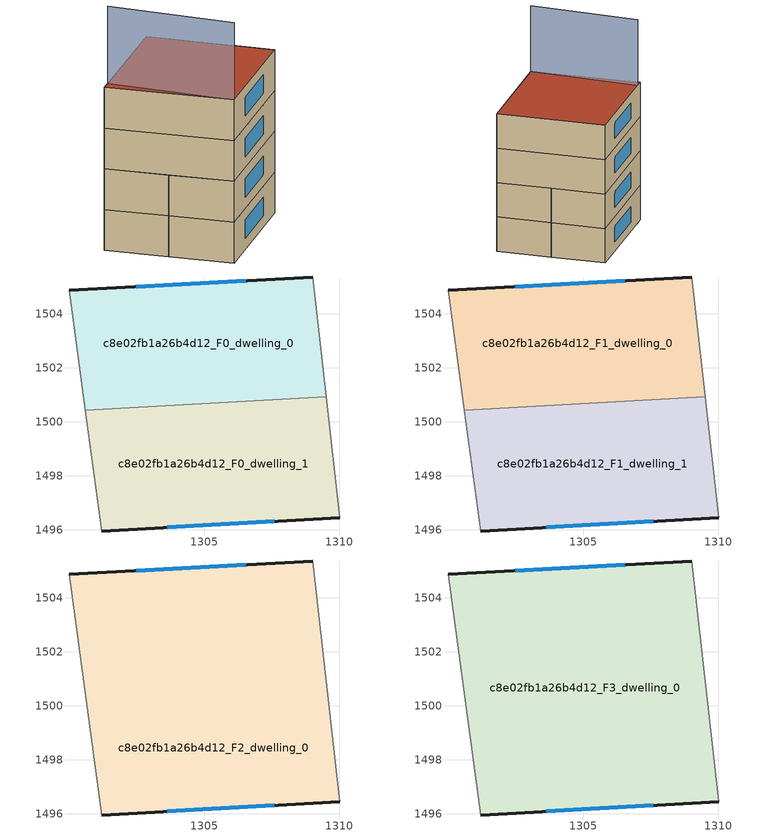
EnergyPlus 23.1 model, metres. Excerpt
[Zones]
c8e02fb1a26b4d12_F0_dwelling_0
 floor ground (EU_floor_Construction): 1309.01,1505.36 1309.51,1500.93 1300.6,1500.43 1300.01,1504.86 z0
 wall outside (EU_wall_Construction): 1309.01,1505.36 1300.01,1504.86 z0:3
 wall adiabatic (EU_wall_Construction): 1300.01,1504.86 1300.6,1500.43 / 1309.51,1500.93 1309.01,1505.36 z0:3
 wall to c8e02fb1a26b4d12_F0_dwelling_1 (EU_wall_Construction): 1300.6,1500.43 1309.51,1500.93 z0:3
 window (EU_Window_Construction): 1306.53,1505.22 1302.48,1504.99 z0.83:2.17
c8e02fb1a26b4d12_F0_dwelling_1
 floor ground (EU_floor_Construction): 1309.51,1500.93 1310.01,1496.45 1301.2,1495.95 1300.6,1500.43 z0
 wall outside (EU_wall_Construction): 1301.2,1495.95 1310.01,1496.45 z0:3
 wall adiabatic (EU_wall_Construction): 1300.6,1500.43 1301.2,1495.95 / 1310.01,1496.45 1309.51,1500.93 z0:3
 window (EU_Window_Construction): 1303.63,1496.09 1307.59,1496.31 z0.83:2.17
c8e02fb1a26b4d12_F1_dwelling_0
 floor to c8e02fb1a26b4d12_F0_dwelling_0 (EU_floor_Construction): 1309.01,1505.36 1309.51,1500.93 1300.6,1500.43 1300,1504.86 z3
 wall outside (EU_wall_Construction): 1309.01,1505.36 1300.01,1504.86 z3:6
 wall adiabatic (EU_wall_Construction): 1300.01,1504.86 1300.6,1500.43 / 1309.51,1500.93 1309.01,1505.36 z3:6
 wall to c8e02fb1a26b4d12_F1_dwelling_1 (EU_wall_Construction): 1300.6,1500.43 1309.51,1500.93 z3:6
 window (EU_Window_Construction): 1306.53,1505.22 1302.48,1504.99 z3.83:5.17
c8e02fb1a26b4d12_F1_dwelling_1
 floor to c8e02fb1a26b4d12_F0_dwelling_1 (EU_floor_Construction): 1309.51,1500.93 1310.01,1496.45 1301.2,1495.95 1300.6,1500.43 z3
 wall outside (EU_wall_Construction): 1301.2,1495.95 1310.01,1496.45 z3:6
 wall adiabatic (EU_wall_Construction): 1300.6,1500.43 1301.2,1495.95 / 1310.01,1496.45 1309.51,1500.93 z3:6
 window (EU_Window_Construction): 1303.63,1496.09 1307.59,1496.31 z3.83:5.17
c8e02fb1a26b4d12_F2_dwelling_0
 floor to c8e02fb1a26b4d12_F1_dwelling_0 (EU_floor_Construction): 1309.01,1505.36 1309.51,1500.93 1300.6,1500.43 1300,1504.86 z6
 floor to c8e02fb1a26b4d12_F1_dwelling_1 (EU_floor_Construction): 1309.51,1500.93 1310.01,1496.45 1301.2,1495.95 1300.6,1500.43 z6
 wall outside (EU_wall_Construction): 1301.2,1495.95 1310.01,1496.45 / 1309.01,1505.36 1300.01,1504.86 z6:9
 wall adiabatic (EU_wall_Construction): 1300.01,1504.86 1301.2,1495.95 / 1310.01,1496.45 1309.01,1505.36 z6:9
 window (EU_Window_Construction): 1303.63,1496.09 1307.59,1496.31 / 1306.53,1505.22 1302.48,1504.99 z6.83:8.17
c8e02fb1a26b4d12_F3_dwelling_0
 floor to c8e02fb1a26b4d12_F2_dwelling_0 (EU_floor_Construction): 1309.01,1505.36 1310.01,1496.45 1301.2,1495.95 1300,1504.86 z9
 wall outside (EU_wall_Construction): 1301.2,1495.95 1310.01,1496.45 / 1309.01,1505.36 1300.01,1504.86 z9:12
 wall adiabatic (EU_wall_Construction): 1300.01,1504.86 1301.2,1495.95 / 1310.01,1496.45 1309.01,1505.36 z9:12
 window (EU_Window_Construction): 1303.63,1496.09 1307.59,1496.31 / 1306.53,1505.22 1302.48,1504.99 z9.83:11.17
 roof outside (EU_roof_Construction): 1310.01,1496.45 1309.01,1505.36 1300.01,1504.86 1301.2,1495.95 z12
shading: 1300.7,1504.9 1301.2,1495.95 z0:17.7
[Building]
EU S2 Campaign: North Axis=0; Terrain=City; Solar Distribution=FullExterior
[Site:Location]
Lyon-Bron: Latitude=45.75; Longitude=5; Time Zone=1; Elevation=198
[SizingPeriod:WeatherFileDays]
AnnualSizingPeriod: Begin Month=1; Begin Day of Month=1; End Month=12; End Day of Month=31; Day of Week for Start Day=Monday; Use Weather File Daylight Saving Period=No; Use Weather File Rain and Snow Indicators=No
[MATERIAL]
EU_InternalMass_Material: Roughness=MediumRough; Thickness=0.1; Conductivity=1; Density=1800; Specific Heat=900; Thermal Absorptance=0.9; Solar Absorptance=0.7; Visible Absorptance=0.7
[MATERIAL:NOMASS] Roughness=MediumRough; Thermal Absorptance=0.9; Solar Absorptance=0.7; Visible Absorptance=0.7
Name | Thermal Resistance
EU_wall_NoMass | 0.87146
EU_roof_NoMass | 0.842276
EU_floor_NoMass | 0.496999
[WINDOWMATERIAL:SIMPLEGLAZINGSYSTEM]
EU_Window_SimpleGlazing: UFactor=2.2525; Solar Heat Gain Coefficient=0.76; Visible Transmittance=0.76
[CONSTRUCTION]
EU_wall_Construction: EU_wall_NoMass
EU_roof_Construction: EU_roof_NoMass
EU_floor_Construction: EU_floor_NoMass
EU_Window_Construction: EU_Window_SimpleGlazing
EU_InternalMass_Construction: EU_InternalMass_Material
[ZONE] Type=1; Multiplier=1; Ceiling Height=autocalculate; Floor Area=autocalculate; Part of Total Floor Area=Yes
Name | Volume
c8e02fb1a26b4d12_F0_dwelling_0; c8e02fb1a26b4d12_F1_dwelling_0; c8e02fb1a26b4d12_F0_dwelling_1 | 119.799
c8e02fb1a26b4d12_F2_dwelling_0 | 239.596
c8e02fb1a26b4d12_F3_dwelling_0 | 239.602
c8e02fb1a26b4d12_F1_dwelling_1 | 119.8
[INTERNALMASS] Construction=EU_InternalMass_Construction
Name | Zone or ZoneList | Surface Area
c8e02fb1a26b4d12_F0_dwelling_0_EU_InternalMass | c8e02fb1a26b4d12_F0_dwelling_0 | 39.9326
c8e02fb1a26b4d12_F0_dwelling_1_EU_InternalMass | c8e02fb1a26b4d12_F0_dwelling_1 | 39.9332
c8e02fb1a26b4d12_F1_dwelling_0_EU_InternalMass | c8e02fb1a26b4d12_F1_dwelling_0 | 39.9326
c8e02fb1a26b4d12_F1_dwelling_1_EU_InternalMass | c8e02fb1a26b4d12_F1_dwelling_1 | 39.9332
c8e02fb1a26b4d12_F2_dwelling_0_EU_InternalMass | c8e02fb1a26b4d12_F2_dwelling_0 | 79.8672
c8e02fb1a26b4d12_F3_dwelling_0_EU_InternalMass | c8e02fb1a26b4d12_F3_dwelling_0 | 79.8672
[OTHEREQUIPMENT] Fuel Type=Electricity; Design Level Calculation Method=Watts/Area; Power per Zone Floor Area=1; Fraction Latent=0; Fraction Radiant=0; Fraction Lost=0; Carbon Dioxide Generation Rate=0; EndUse Subcategory=EU_Step8_InternalGains
Name | Zone or ZoneList or Space or SpaceList | Schedule
EU_Step8_InternalGain_c8e02fb1a26b4d12_F0_dwelling_0_f000 | c8e02fb1a26b4d12_F0_dwelling_0 | EU_Step8_GainSchedule_c8e02fb1a26b4d12_F0_dwelling_0_f000
EU_Step8_InternalGain_c8e02fb1a26b4d12_F0_dwelling_1_f000 | c8e02fb1a26b4d12_F0_dwelling_1 | EU_Step8_GainSchedule_c8e02fb1a26b4d12_F0_dwelling_1_f000
EU_Step8_InternalGain_c8e02fb1a26b4d12_F1_dwelling_0_f000 | c8e02fb1a26b4d12_F1_dwelling_0 | EU_Step8_GainSchedule_c8e02fb1a26b4d12_F1_dwelling_0_f000
EU_Step8_InternalGain_c8e02fb1a26b4d12_F1_dwelling_1_f000 | c8e02fb1a26b4d12_F1_dwelling_1 | EU_Step8_GainSchedule_c8e02fb1a26b4d12_F1_dwelling_1_f000
EU_Step8_InternalGain_c8e02fb1a26b4d12_F2_dwelling_0_f000 | c8e02fb1a26b4d12_F2_dwelling_0 | EU_Step8_GainSchedule_c8e02fb1a26b4d12_F2_dwelling_0_f000
EU_Step8_InternalGain_c8e02fb1a26b4d12_F3_dwelling_0_f000 | c8e02fb1a26b4d12_F3_dwelling_0 | EU_Step8_GainSchedule_c8e02fb1a26b4d12_F3_dwelling_0_f000
[ZONEVENTILATION:DESIGNFLOWRATE] Schedule=EU_AlwaysOn; Design Flow Rate Calculation Method=AirChanges/Hour; Air Changes per Hour=0.425; Ventilation Type=Natural; Fan Pressure Rise=0; Fan Total Efficiency=1; Constant Term Coefficient=1; Temperature Term Coefficient=0; Velocity Term Coefficient=0; Velocity Squared Term Coefficient=0; Minimum Indoor Temperature=-100; Maximum Indoor Temperature=100; Delta Temperature=-100; Minimum Outdoor Temperature=-100; Maximum Outdoor Temperature=100; Maximum Wind Speed=40
Name | Zone or ZoneList or Space or SpaceList
EU_ConstantAir_c8e02fb1a26b4d12_F0_dwelling_0 | c8e02fb1a26b4d12_F0_dwelling_0
EU_ConstantAir_c8e02fb1a26b4d12_F0_dwelling_1 | c8e02fb1a26b4d12_F0_dwelling_1
EU_ConstantAir_c8e02fb1a26b4d12_F1_dwelling_0 | c8e02fb1a26b4d12_F1_dwelling_0
EU_ConstantAir_c8e02fb1a26b4d12_F1_dwelling_1 | c8e02fb1a26b4d12_F1_dwelling_1
EU_ConstantAir_c8e02fb1a26b4d12_F2_dwelling_0 | c8e02fb1a26b4d12_F2_dwelling_0
EU_ConstantAir_c8e02fb1a26b4d12_F3_dwelling_0 | c8e02fb1a26b4d12_F3_dwelling_0
[HVACTEMPLATE:THERMOSTAT] Constant Heating Setpoint=20; Constant Cooling Setpoint=50
EU_HeatOnly_c8e02fb1a26b4d12_F0_dwelling_0; EU_HeatOnly_c8e02fb1a26b4d12_F0_dwelling_1; EU_HeatOnly_c8e02fb1a26b4d12_F1_dwelling_0; EU_HeatOnly_c8e02fb1a26b4d12_F1_dwelling_1; EU_HeatOnly_c8e02fb1a26b4d12_F2_dwelling_0; EU_HeatOnly_c8e02fb1a26b4d12_F3_dwelling_0
[HVACTEMPLATE:ZONE:IDEALLOADSAIRSYSTEM] System Availability Schedule=EU_AlwaysOn; Maximum Heating Supply Air Temperature=50; Minimum Cooling Supply Air Temperature=13; Maximum Heating Supply Air Humidity Ratio=0.0156; Minimum Cooling Supply Air Humidity Ratio=0.0077; Heating Limit=NoLimit; Cooling Limit=NoLimit; Heating Availability Schedule=EU_AlwaysOn; Cooling Availability Schedule=EU_CoolingOff; Dehumidification Control Type=ConstantSensibleHeatRatio; Cooling Sensible Heat Ratio=0.7; Dehumidification Setpoint=60; Humidification Control Type=None; Humidification Setpoint=30; Outdoor Air Method=None; Outdoor Air Flow Rate per Person=0.00944; Outdoor Air Flow Rate per Zone Floor Area=0; Outdoor Air Flow Rate per Zone=0; Demand Controlled Ventilation Type=None; Outdoor Air Economizer Type=NoEconomizer; Heat Recovery Type=None; Sensible Heat Recovery Effectiveness=0.7; Latent Heat Recovery Effectiveness=0.65
Name | Template Thermostat
c8e02fb1a26b4d12_F0_dwelling_0 | EU_HeatOnly_c8e02fb1a26b4d12_F0_dwelling_0
c8e02fb1a26b4d12_F0_dwelling_1 | EU_HeatOnly_c8e02fb1a26b4d12_F0_dwelling_1
c8e02fb1a26b4d12_F1_dwelling_0 | EU_HeatOnly_c8e02fb1a26b4d12_F1_dwelling_0
c8e02fb1a26b4d12_F1_dwelling_1 | EU_HeatOnly_c8e02fb1a26b4d12_F1_dwelling_1
c8e02fb1a26b4d12_F2_dwelling_0 | EU_HeatOnly_c8e02fb1a26b4d12_F2_dwelling_0
c8e02fb1a26b4d12_F3_dwelling_0 | EU_HeatOnly_c8e02fb1a26b4d12_F3_dwelling_0
[SIZING:ZONE] Zone Cooling Design Supply Air Temperature Input Method=SupplyAirTemperature; Zone Cooling Design Supply Air Temperature=13; Zone Heating Design Supply Air Temperature Input Method=SupplyAirTemperature; Zone Heating Design Supply Air Temperature=50; Zone Cooling Design Supply Air Humidity Ratio=0.008; Zone Heating Design Supply Air Humidity Ratio=0.008; Cooling Design Air Flow Method=DesignDay; Cooling Design Air Flow Rate=0; Cooling Minimum Air Flow per Zone Floor Area=0.000762; Cooling Minimum Air Flow=0; Cooling Minimum Air Flow Fraction=0.2; Heating Design Air Flow Method=DesignDay; Heating Design Air Flow Rate=0; Heating Maximum Air Flow per Zone Floor Area=0.002032; Heating Maximum Air Flow=0.141576; Heating Maximum Air Flow Fraction=0.3; Account for Dedicated Outdoor Air System=No; Dedicated Outdoor Air System Control Strategy=NeutralSupplyAir; Dedicated Outdoor Air Low Setpoint Temperature for Design=autosize; Dedicated Outdoor Air High Setpoint Temperature for Design=autosize; Zone Load Sizing Method=Sensible Load Only No Latent Load; Zone Latent Cooling Design Supply Air Humidity Ratio Input Method=HumidityRatioDifference; Zone Cooling Design Supply Air Humidity Ratio Difference=0.005; Zone Latent Heating Design Supply Air Humidity Ratio Input Method=HumidityRatioDifference; Zone Humidification Design Supply Air Humidity Ratio Difference=0.005
c8e02fb1a26b4d12_F0_dwelling_0; c8e02fb1a26b4d12_F0_dwelling_1; c8e02fb1a26b4d12_F1_dwelling_0; c8e02fb1a26b4d12_F1_dwelling_1; c8e02fb1a26b4d12_F2_dwelling_0; c8e02fb1a26b4d12_F3_dwelling_0
[SCHEDULE:CONSTANT]
Name | Hourly Value
EU_AlwaysOn | 1
EU_CoolingOff | 0
[SCHEDULE:FILE] Column Number=1; Rows to Skip at Top=0; Number of Hours of Data=8760; Column Separator=Comma; Interpolate to Timestep=No; Minutes per Item=60; Adjust Schedule for Daylight Savings=Yes
Name | File
EU_Step8_GainSchedule_c8e02fb1a26b4d12_F0_dwelling_0_f000 | ../../schedules/c8e02fb1a26b4d12/c8e02fb1a26b4d12_F0_dwelling_0_f000_gain.csv
EU_Step8_GainSchedule_c8e02fb1a26b4d12_F0_dwelling_1_f000 | ../../schedules/c8e02fb1a26b4d12/c8e02fb1a26b4d12_F0_dwelling_1_f000_gain.csv
EU_Step8_GainSchedule_c8e02fb1a26b4d12_F1_dwelling_0_f000 | ../../schedules/c8e02fb1a26b4d12/c8e02fb1a26b4d12_F1_dwelling_0_f000_gain.csv
EU_Step8_GainSchedule_c8e02fb1a26b4d12_F1_dwelling_1_f000 | ../../schedules/c8e02fb1a26b4d12/c8e02fb1a26b4d12_F1_dwelling_1_f000_gain.csv
EU_Step8_GainSchedule_c8e02fb1a26b4d12_F2_dwelling_0_f000 | ../../schedules/c8e02fb1a26b4d12/c8e02fb1a26b4d12_F2_dwelling_0_f000_gain.csv
EU_Step8_GainSchedule_c8e02fb1a26b4d12_F3_dwelling_0_f000 | ../../schedules/c8e02fb1a26b4d12/c8e02fb1a26b4d12_F3_dwelling_0_f000_gain.csv
